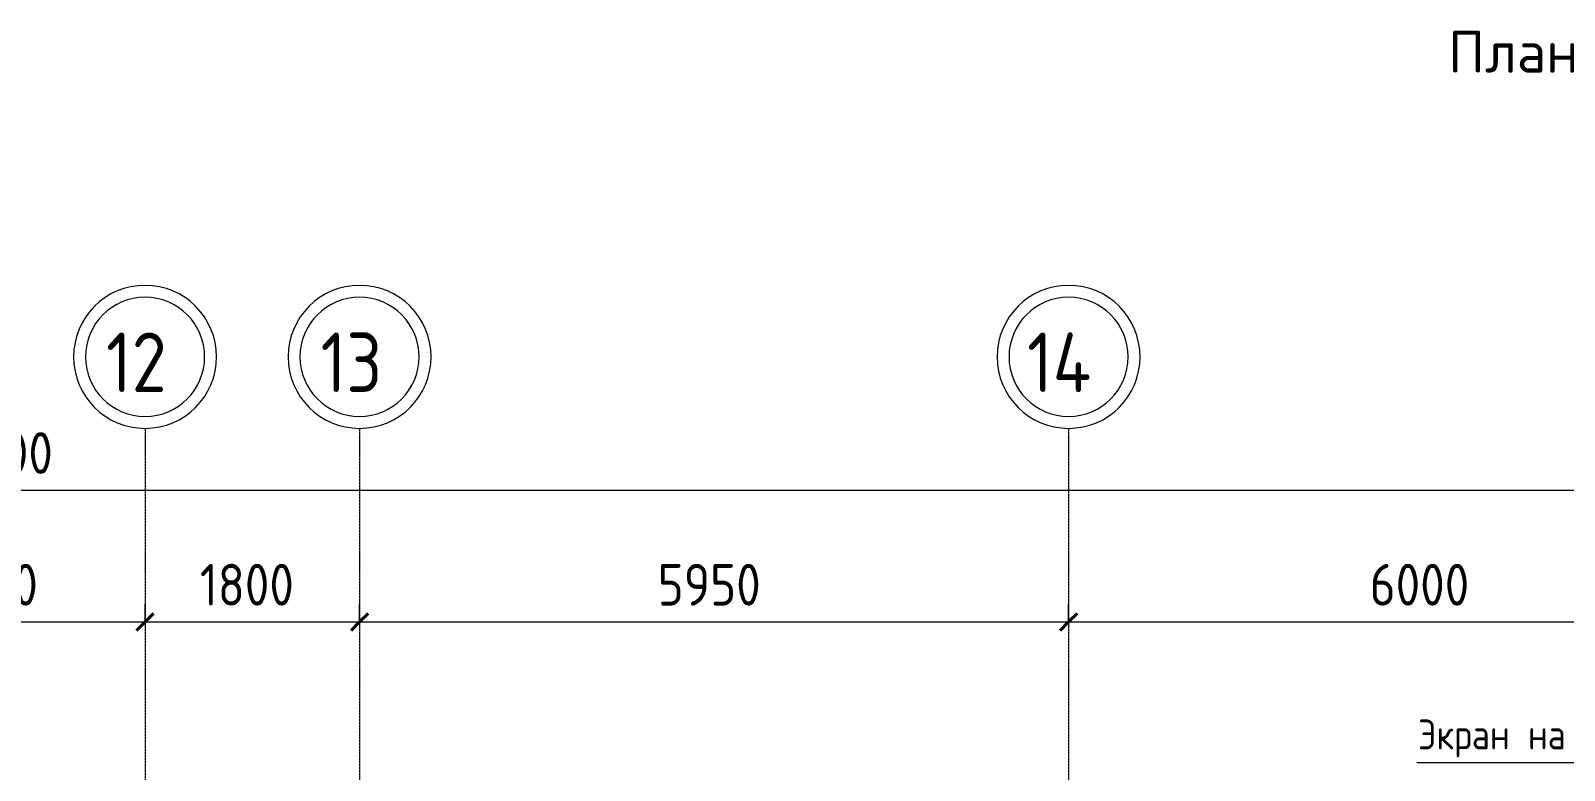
# Model space of a CAD drawing. Header units: millimetres. Extents: x -215207 to 92095, y -30385 to 123050.
# Drawn here: x -172845 to -159975, y 33923 to 40129 of the extents above; entities that cross this region are included whole.
import ezdxf

# ---------------------------------------------------------------- set-up
doc = ezdxf.new("R2010")
doc.units = ezdxf.units.MM
doc.linetypes.add('ADSK_Линия сетки', pattern=[25, 20, -2.5, 0, -2.5])
for name, color, linetype, lineweight in [('Аннотация', 7, 'Continuous', 20), ('Оси', 7, 'Continuous', 9), ('ОФ_рамка', 7, 'Continuous', 50), ('Размеры', 7, 'Continuous', 9)]:
    doc.layers.add(name, color=color, linetype=linetype, lineweight=lineweight)
doc.styles.add('GOST Common_2', font='GOST_Common.ttf', dxfattribs={"width": 0.9, "height": 90})
doc.styles.add('GOST Common_3', font='GOST_Common.ttf', dxfattribs={"width": 0.9, "height": 2.5})
doc.styles.add('GOST Common_4', font='GOST_Common.ttf', dxfattribs={"width": 0.9, "height": 3.5})
doc.styles.add('PDF ISOCPEUR', font='isocpeur.ttf')

# ---------------------------------------------------------------- blocks, each defined once
blk = doc.blocks.new('1 этаж 21082025')
at = {"layer": 'Аннотация', "lineweight": 20}
blk.add_line((38721, 2546), (42721, 2546), dxfattribs=at)
at = {"layer": 'Оси', "linetype": 'ADSK_Линия сетки'}
for p, q in [((28050, 5351), (28050, -60626)), ((29850, 5351), (29850, -60626)), ((35800, 5351), (35800, -59356))]:
    blk.add_line(p, q, dxfattribs=at)
at = {"layer": 'Оси', "lineweight": 20}
for centre, radius, start, end in [((28050, 5951), 600, 0, 180), ((28050, 5951), 500, 0, 180), ((29850, 5951), 600, 0, 180), ((29850, 5951), 500, 0, 180), ((35800, 5951), 600, 0, 180), ((35800, 5951), 500, 0, 180), ((28050, 5951), 600, 180, 0), ((28050, 5951), 500, 180, 0), ((29850, 5951), 600, 180, 0), ((29850, 5951), 500, 180, 0), ((35800, 5951), 600, 180, 0), ((35800, 5951), 500, 180, 0)]:
    blk.add_arc(centre, radius, start, end, dxfattribs=at)
at = {"layer": 'Размеры', "lineweight": 20}
for p, q in [((-150, 4831), (53750, 4831)), ((28050, 3727), (28050, 3877)), ((28050, 3727), (28050, 3877)), ((29850, 3727), (29850, 3877)), ((29850, 3727), (29850, 3877)), ((35800, 3727), (35800, 3877)), ((35800, 3727), (35800, 3877)), ((25500, 3727), (28050, 3727)), ((28050, 3727), (28050, 3677)), ((28050, 3727), (29850, 3727)), ((28050, 3727), (28050, 3677)), ((29850, 3727), (29850, 3677)), ((29850, 3727), (35800, 3727)), ((29850, 3727), (29850, 3677)), ((35800, 3727), (35800, 3677)), ((35800, 3727), (41800, 3727)), ((35800, 3727), (35800, 3677))]:
    blk.add_line(p, q, dxfattribs=at)
at = {"layer": 'Размеры', "lineweight": 40}
for p, q in [((28050, 3727), (28121, 3798)), ((28050, 3727), (28121, 3798)), ((29850, 3727), (29921, 3798)), ((29850, 3727), (29921, 3798)), ((35800, 3727), (35871, 3798)), ((35800, 3727), (35871, 3798)), ((28050, 3727), (27979, 3656)), ((28050, 3727), (27979, 3656)), ((29850, 3727), (29779, 3656)), ((29850, 3727), (29779, 3656)), ((35800, 3727), (35729, 3656)), ((35800, 3727), (35729, 3656))]:
    blk.add_line(p, q, dxfattribs=at)
at = {"layer": 'Аннотация', "style": 'GOST Common_3', "width": 0.9}
for s, p in [('Экран', (38733, 2658)), ('на', (39655, 2658))]:
    blk.add_text(s, height=250, dxfattribs=at).set_placement(p)
at = {"layer": 'Оси', "style": 'GOST Common_2', "width": 0.9}
for s, p in [('12', (27723, 5655)), ('13', (29523, 5655)), ('14', (35452, 5655))]:
    blk.add_text(s, height=500, dxfattribs=at).set_placement(p)
at = {"layer": 'Размеры', "style": 'GOST Common_4', "width": 0.9}
for s, p in [('53600', (26217, 4969)), ('2550', (26302, 3864)), ('1800', (28510, 3864)), ('5950', (32352, 3864)), ('6000', (38327, 3864))]:
    blk.add_text(s, height=350, dxfattribs=at).set_placement(p)

msp = doc.modelspace()

# ---------------------------------------------------------------- block references
msp.add_blockref('1 этаж 21082025', (-199934.8, 31441.4))

# ---------------------------------------------------------------- texts
at = {"layer": 'ОФ_рамка', "lineweight": 15, "ltscale": 100, "transparency": 33554636, "insert": (-154243.7, 39660.1), "char_height": 350, "width": 22802.106, "attachment_point": 5, "style": 'PDF ISOCPEUR'}
msp.add_mtext('{\\C0;План расстановки технологического оборудования и мебели\\P1 этаж}', dxfattribs=at)

doc.saveas('drawing.dxf')
